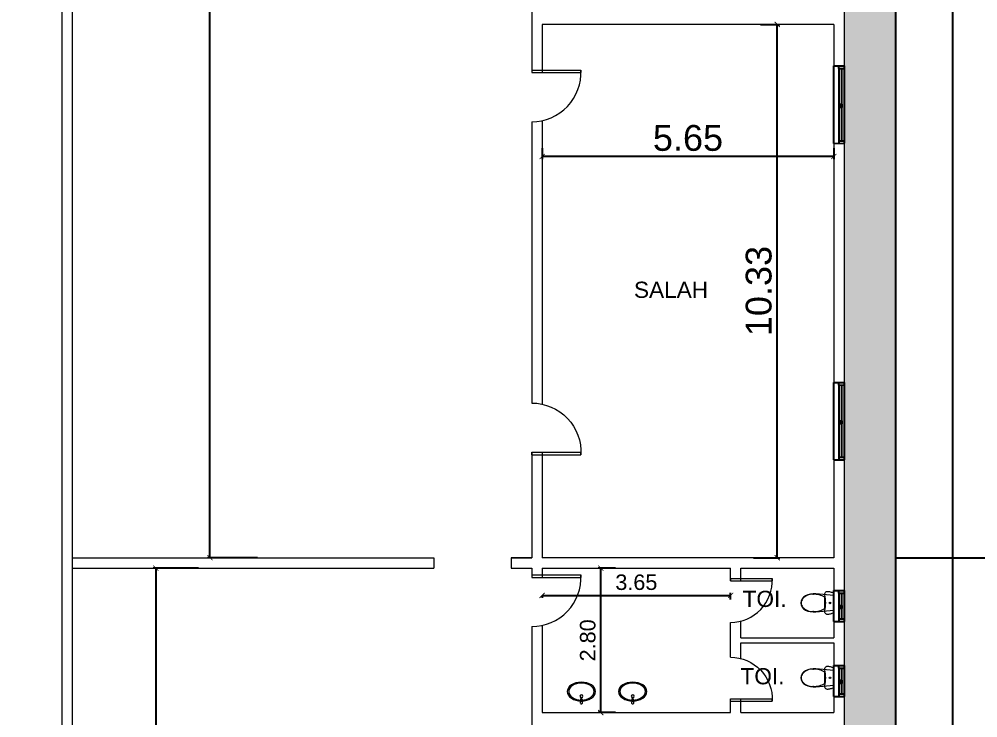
# Model space of a CAD drawing. Header units: millimetres. Extents: x -401 to 2889, y -234 to 146.
# Drawn here: x 1112.21 to 1130.78, y 3.38 to 16.91 of the extents above; entities that cross this region are included whole.
import ezdxf

# ---------------------------------------------------------------- set-up
doc = ezdxf.new("R2010")
doc.units = ezdxf.units.MM
doc.header["$LTSCALE"] = 3
doc.header["$MEASUREMENT"] = 0
doc.linetypes.add('CONTINU', pattern=[0])
doc.layers.get('0').update_dxf_attribs({"color": 3, "lineweight": 9})
doc.layers.add('A-WALL', color=7, linetype='Continuous')
doc.layers.add('WIN', color=1, linetype='Continuous')
for name, color, linetype, lineweight in [('DIM-IN', 1, 'Continuous', 0), ('Drw - Arch - brick (0.20)', 7, 'CONTINU', 20), ('Drw - Arch - Door (0.05)', 141, 'CONTINU', 5), ('Drw - Arch - Furniture Bath (0.05)', 31, 'Continuous', 5), ('FIXTURES', 251, 'Continuous', 5), ('hatch-col', 8, 'Continuous', 0)]:
    doc.layers.add(name, color=color, linetype=linetype, lineweight=lineweight)
doc.styles.add('ARIAL', font='arial.ttf')
doc.dimstyles.new('details', dxfattribs={"dimtxt": 0.3, "dimasz": 0.1, "dimexe": 0.05, "dimexo": 0.05, "dimgap": 0.1, "dimtad": 1, "dimzin": 0, "dimdsep": 46, "dimtxsty": 'ARIAL', "dimblk": 'ARCHTICK', "dimcen": 0.2, "dimclrd": 16, "dimclre": 16, "dimclrt": 4, "dimadec": 0, "dimazin": 0, "dimtfac": 1, "dimtix": 1, "dimtmove": 1, "dimatfit": 3, "dimldrblk": 'OBLIQUE', "dimfxl": 0.15, "dimarcsym": 0})
pattern_1 = [(135, (646.67296, 174.47163), (-0.28284271, 5e-16), [0.6, -0.2]), (225, (646.53154, 174.61306), (-0.28284271, 5e-16), [0.6, -0.2])]

# ---------------------------------------------------------------- blocks, each defined once
blk = doc.blocks.new('door')
at = {"layer": 'Drw - Arch - Door (0.05)'}
for p, q in [((0, 0.5), (0, -0.5)), ((0.05, 0.5), (0, 0.5)), ((0.05, 0.5), (0.05, -0.5)), ((0.05, -0.5), (0, -0.5))]:
    blk.add_line(p, q, dxfattribs=at)
blk.add_arc((0, 0.5), 1, 180, 272.866, dxfattribs=at)
blk = doc.blocks.new('_ArchTick')
at = {"color": 0, "linetype": 'ByBlock', "const_width": 0.15}
blk.add_lwpolyline([(-0.5, -0.5), (0.5, 0.5)], dxfattribs=at)
blk = doc.blocks.new('*D145')
at = {"layer": 'Defpoints', "color": 0, "linetype": 'Continuous', "ltscale": 0.01, "transparency": 16777216}
for p in [(1115.732, 6.28), (1114.855, -10.47), (1115.732, -10.47)]:
    blk.add_point(p, dxfattribs=at)
at = {"layer": 'DIM-IN', "color": 16, "lineweight": -2, "ltscale": 0.01, "transparency": 16777216}
for p, q in [((1115.682, 6.28), (1114.805, 6.28)), ((1115.682, -10.47), (1114.805, -10.47))]:
    blk.add_line(p, q, dxfattribs=at)
at = {"layer": 'DIM-IN', "color": 16, "linetype": 'Continuous', "lineweight": -2, "ltscale": 0.01, "transparency": 16777216}
blk.add_line((1114.855, 6.28), (1114.855, -10.47), dxfattribs=at)
at = {"layer": 'DIM-IN', "color": 16, "linetype": 'Continuous', "lineweight": -2, "ltscale": 0.01, "transparency": 16777216, "xscale": 0.1, "yscale": 0.1, "zscale": 0.1}
for p, rotation in [((1114.855, 6.28), 90), ((1114.855, -10.47), 270)]:
    blk.add_blockref('_ArchTick', p, dxfattribs=dict(at, rotation=rotation))
at = {"layer": 'DIM-IN', "color": 4, "linetype": 'Continuous', "ltscale": 0.01, "transparency": 16777216, "insert": (1114.5, -2.095), "char_height": 0.5, "attachment_point": 5, "rotation": 90, "style": 'ARIAL'}
blk.add_mtext('16.75', dxfattribs=at)
blk = doc.blocks.new('_Oblique')
at = {"color": 0, "linetype": 'ByBlock', "lineweight": -2}
blk.add_line((-0.5, -0.5), (0.5, 0.5), dxfattribs=at)
blk = doc.blocks.new('*D114')
at = {"layer": 'Defpoints', "color": 0, "linetype": 'Continuous', "ltscale": 0.01, "transparency": 16777216}
for p in [(1123.476, 6.28), (1123.807, 6.28), (1123.807, 3.48)]:
    blk.add_point(p, dxfattribs=at)
at = {"layer": 'DIM-IN', "color": 16, "lineweight": -2, "ltscale": 0.01, "transparency": 16777216}
for p, q in [((1123.757, 6.28), (1123.426, 6.28)), ((1123.757, 3.48), (1123.426, 3.48))]:
    blk.add_line(p, q, dxfattribs=at)
at = {"layer": 'DIM-IN', "color": 16, "linetype": 'Continuous', "lineweight": -2, "ltscale": 0.01, "transparency": 16777216}
blk.add_line((1123.476, 3.48), (1123.476, 6.28), dxfattribs=at)
at = {"layer": 'DIM-IN', "color": 16, "linetype": 'Continuous', "lineweight": -2, "ltscale": 0.01, "transparency": 16777216, "xscale": 0.1, "yscale": 0.1, "zscale": 0.1}
for p, rotation in [((1123.476, 6.28), 90), ((1123.476, 3.48), 270)]:
    blk.add_blockref('_ArchTick', p, dxfattribs=dict(at, rotation=rotation))
at = {"layer": 'DIM-IN', "color": 4, "linetype": 'Continuous', "ltscale": 0.01, "transparency": 16777216, "insert": (1123.223, 4.88), "char_height": 0.3, "attachment_point": 5, "rotation": 90, "style": 'ARIAL'}
blk.add_mtext('2.80', dxfattribs=at)
blk = doc.blocks.new('*D115')
at = {"layer": 'Defpoints', "color": 0, "linetype": 'Continuous', "ltscale": 0.01, "transparency": 16777216}
for p in [(1126.521, 16.81), (1126.892, 16.81), (1126.385, 6.481)]:
    blk.add_point(p, dxfattribs=at)
at = {"layer": 'DIM-IN', "color": 16, "lineweight": -2, "ltscale": 0.01, "transparency": 16777216}
for p, q in [((1126.571, 16.81), (1126.942, 16.81)), ((1126.435, 6.481), (1126.942, 6.481))]:
    blk.add_line(p, q, dxfattribs=at)
at = {"layer": 'DIM-IN', "color": 16, "linetype": 'Continuous', "lineweight": -2, "ltscale": 0.01, "transparency": 16777216}
blk.add_line((1126.892, 6.481), (1126.892, 16.81), dxfattribs=at)
at = {"layer": 'DIM-IN', "color": 16, "linetype": 'Continuous', "lineweight": -2, "ltscale": 0.01, "transparency": 16777216, "xscale": 0.1, "yscale": 0.1, "zscale": 0.1}
for p, rotation in [((1126.892, 16.81), 90), ((1126.892, 6.481), 270)]:
    blk.add_blockref('_ArchTick', p, dxfattribs=dict(at, rotation=rotation))
at = {"layer": 'DIM-IN', "color": 4, "linetype": 'Continuous', "ltscale": 0.01, "transparency": 16777216, "insert": (1126.536, 11.645), "char_height": 0.5, "attachment_point": 5, "rotation": 90, "style": 'ARIAL'}
blk.add_mtext('10.33', dxfattribs=at)
blk = doc.blocks.new('*D149')
at = {"layer": 'Defpoints', "color": 0, "linetype": 'Continuous', "ltscale": 0.01, "transparency": 16777216}
for p in [(1122.339, 14.461), (1127.989, 14.461), (1122.339, 14.252)]:
    blk.add_point(p, dxfattribs=at)
at = {"layer": 'DIM-IN', "color": 16, "lineweight": -2, "ltscale": 0.01, "transparency": 16777216}
for p, q in [((1122.339, 14.411), (1122.339, 14.202)), ((1127.989, 14.411), (1127.989, 14.202))]:
    blk.add_line(p, q, dxfattribs=at)
at = {"layer": 'DIM-IN', "color": 16, "linetype": 'Continuous', "lineweight": -2, "ltscale": 0.01, "transparency": 16777216}
blk.add_line((1127.989, 14.252), (1122.339, 14.252), dxfattribs=at)
at = {"layer": 'DIM-IN', "color": 16, "linetype": 'Continuous', "lineweight": -2, "ltscale": 0.01, "transparency": 16777216, "xscale": 0.1, "yscale": 0.1, "zscale": 0.1, "rotation": 180}
blk.add_blockref('_ArchTick', (1122.339, 14.252), dxfattribs=at)
at = {"layer": 'DIM-IN', "color": 16, "linetype": 'Continuous', "lineweight": -2, "ltscale": 0.01, "transparency": 16777216, "xscale": 0.1, "yscale": 0.1, "zscale": 0.1}
blk.add_blockref('_ArchTick', (1127.989, 14.252), dxfattribs=at)
at = {"layer": 'DIM-IN', "color": 4, "linetype": 'Continuous', "ltscale": 0.01, "transparency": 16777216, "insert": (1125.164, 14.607), "char_height": 0.5, "attachment_point": 5, "style": 'ARIAL'}
blk.add_mtext('5.65', dxfattribs=at)
blk = doc.blocks.new('*D157')
at = {"layer": 'Defpoints', "color": 0, "linetype": 'Continuous', "ltscale": 0.01, "transparency": 16777216}
for p in [(1115.905, 43.81), (1116.878, 43.81), (1116.878, 6.48)]:
    blk.add_point(p, dxfattribs=at)
at = {"layer": 'DIM-IN', "color": 16, "lineweight": -2, "ltscale": 0.01, "transparency": 16777216}
for p, q in [((1116.828, 43.81), (1115.855, 43.81)), ((1116.828, 6.48), (1115.855, 6.48))]:
    blk.add_line(p, q, dxfattribs=at)
at = {"layer": 'DIM-IN', "color": 16, "linetype": 'Continuous', "lineweight": -2, "ltscale": 0.01, "transparency": 16777216}
blk.add_line((1115.905, 6.48), (1115.905, 43.81), dxfattribs=at)
at = {"layer": 'DIM-IN', "color": 16, "linetype": 'Continuous', "lineweight": -2, "ltscale": 0.01, "transparency": 16777216, "xscale": 0.1, "yscale": 0.1, "zscale": 0.1}
for p, rotation in [((1115.905, 43.81), 90), ((1115.905, 6.48), 270)]:
    blk.add_blockref('_ArchTick', p, dxfattribs=dict(at, rotation=rotation))
at = {"layer": 'DIM-IN', "color": 4, "linetype": 'Continuous', "ltscale": 0.01, "transparency": 16777216, "insert": (1115.549, 25.145), "char_height": 0.5, "attachment_point": 5, "rotation": 90, "style": 'ARIAL'}
blk.add_mtext('37.33', dxfattribs=at)
blk = doc.blocks.new('*D137')
at = {"layer": 'Defpoints', "color": 0, "linetype": 'Continuous', "ltscale": 0.01, "transparency": 16777216}
for p in [(1122.339, 5.799), (1125.989, 5.751), (1125.989, 5.619)]:
    blk.add_point(p, dxfattribs=at)
at = {"layer": 'DIM-IN', "color": 16, "lineweight": -2, "ltscale": 0.01, "transparency": 16777216}
for p, q in [((1125.989, 5.669), (1125.989, 5.801)), ((1122.339, 5.749), (1122.339, 5.701))]:
    blk.add_line(p, q, dxfattribs=at)
at = {"layer": 'DIM-IN', "color": 16, "linetype": 'Continuous', "lineweight": -2, "ltscale": 0.01, "transparency": 16777216}
blk.add_line((1122.339, 5.751), (1125.989, 5.751), dxfattribs=at)
at = {"layer": 'DIM-IN', "color": 16, "linetype": 'Continuous', "lineweight": -2, "ltscale": 0.01, "transparency": 16777216, "xscale": 0.1, "yscale": 0.1, "zscale": 0.1, "rotation": 180}
blk.add_blockref('_ArchTick', (1122.339, 5.751), dxfattribs=at)
at = {"layer": 'DIM-IN', "color": 16, "linetype": 'Continuous', "lineweight": -2, "ltscale": 0.01, "transparency": 16777216, "xscale": 0.1, "yscale": 0.1, "zscale": 0.1}
blk.add_blockref('_ArchTick', (1125.989, 5.751), dxfattribs=at)
at = {"layer": 'DIM-IN', "color": 4, "linetype": 'Continuous', "ltscale": 0.01, "transparency": 16777216, "insert": (1124.164, 6.004), "char_height": 0.3, "attachment_point": 5, "style": 'ARIAL'}
blk.add_mtext('3.65', dxfattribs=at)
blk = doc.blocks.new('*D138')
at = {"layer": 'Defpoints', "color": 0, "linetype": 'Continuous', "ltscale": 0.01, "transparency": 16777216}
for p in [(1128.189, 52.33), (1128.189, -10.67), (1130.286, -10.67)]:
    blk.add_point(p, dxfattribs=at)
at = {"layer": 'DIM-IN', "color": 16, "lineweight": -2, "ltscale": 0.01, "transparency": 16777216}
for p, q in [((1128.239, 52.33), (1130.336, 52.33)), ((1128.239, -10.67), (1130.336, -10.67))]:
    blk.add_line(p, q, dxfattribs=at)
at = {"layer": 'DIM-IN', "color": 16, "linetype": 'Continuous', "lineweight": -2, "ltscale": 0.01, "transparency": 16777216}
blk.add_line((1130.286, 52.33), (1130.286, -10.67), dxfattribs=at)
at = {"layer": 'DIM-IN', "color": 16, "linetype": 'Continuous', "lineweight": -2, "ltscale": 0.01, "transparency": 16777216, "xscale": 0.1, "yscale": 0.1, "zscale": 0.1}
for p, rotation in [((1130.286, 52.33), 90), ((1130.286, -10.67), 270)]:
    blk.add_blockref('_ArchTick', p, dxfattribs=dict(at, rotation=rotation))
at = {"layer": 'DIM-IN', "color": 4, "linetype": 'Continuous', "ltscale": 0.01, "transparency": 16777216, "insert": (1129.93, 20.83), "char_height": 0.5, "attachment_point": 5, "rotation": 90, "style": 'ARIAL'}
blk.add_mtext('63.00', dxfattribs=at)
blk = doc.blocks.new('WC C 03')
at = {"layer": 'FIXTURES', "linetype": 'Continuous'}
for p, q in [((-187, 0), (-194, -15)), ((187, 0), (-187, 0)), ((-141, 0), (-173, -350)), ((141, 0), (-141, 0)), ((173, -350), (141, 0)), ((194, -15), (187, 0)), ((-217, -112), (-218, -128)), ((-218, -128), (-216, -140)), ((-216, -95), (-217, -112)), ((-213, -79), (-216, -95)), ((-216, -140), (-212, -151)), ((-210, -62), (-213, -79)), ((-212, -151), (-206, -161)), ((-205, -46), (-210, -62)), ((-206, -161), (-198, -169)), ((-200, -31), (-205, -46)), ((-194, -15), (-200, -31)), ((-198, -169), (-188, -175)), ((-188, -175), (-178, -179)), ((-178, -179), (-166, -181)), ((-166, -181), (-154, -180)), ((-154, -180), (-116, -173)), ((-116, -173), (-78, -168)), ((0, -173), (-109, -173)), ((-78, -168), (-39, -165)), ((-39, -165), (0, -164)), ((0, -164), (39, -165)), ((109, -173), (0, -173)), ((39, -165), (78, -168)), ((78, -168), (116, -173)), ((116, -173), (154, -180)), ((154, -180), (166, -181)), ((166, -181), (178, -179)), ((178, -179), (188, -175)), ((188, -175), (198, -169)), ((200, -31), (194, -15)), ((198, -169), (206, -161)), ((205, -46), (200, -31)), ((210, -62), (205, -46)), ((206, -161), (212, -151)), ((213, -79), (210, -62)), ((212, -151), (216, -140)), ((216, -95), (213, -79)), ((217, -112), (216, -95)), ((216, -140), (218, -128)), ((218, -128), (217, -112)), ((-173, -350), (-175, -402)), ((175, -402), (173, -350)), ((-175, -402), (-169, -453)), ((-169, -453), (-157, -503)), ((-157, -503), (-138, -550)), ((-138, -550), (-112, -587)), ((112, -587), (138, -550)), ((138, -550), (157, -503)), ((157, -503), (169, -453)), ((169, -453), (175, -402)), ((-112, -587), (-79, -616)), ((-79, -616), (-41, -634)), ((-41, -634), (0, -640)), ((0, -631), (0, -631)), ((0, -640), (41, -634)), ((41, -634), (79, -616)), ((79, -616), (112, -587)), ((81, -605), (81, -605))]:
    blk.add_line(p, q, dxfattribs=at)
for centre, major_axis, start_param, end_param in [((258, -388), (301, 301), 1.826518, 2.379825), ((0, -75), (10.6, 10.6), 5.497787, 11.780972), ((-258, -388), (301, 301), 5.474157, 6.027464), ((89, -412), (182, 182), 2.300429, 3.201361), ((-89, -412), (182, 182), 4.65262, 5.553553), ((1, -493), (-98, 98), 1.723987, 2.350337), ((-1, -493), (-98, 98), 2.362052, 2.988402)]:
    blk.add_ellipse(centre, major_axis=major_axis, ratio=1, start_param=start_param, end_param=end_param, dxfattribs=at)
for p in [(109, -173), (-167, -398), (167, -398), (-81, -605)]:
    blk.add_point(p, dxfattribs=at)
blk = doc.blocks.new('A$C28A90257')
at = {"layer": 'FIXTURES', "linetype": 'Continuous'}
for p, q in [((0.251, 0.397), (0.254, 0.359)), ((0.261, 0.361), (0.261, 0.374)), ((0.261, 0.374), (0.286, 0.374)), ((0.286, 0.374), (0.286, 0.361)), ((0.293, 0.359), (0.296, 0.397)), ((0.257, 0.35), (0.263, 0.302)), ((0.284, 0.302), (0.29, 0.35))]:
    blk.add_line(p, q, dxfattribs=at)
blk.add_arc((0.274, 0.397), 0.0228, 358.8893, 181.1107, dxfattribs=at)
for centre, major_axis, ratio, start_param, end_param in [((0.274, 0.182), (-0.274, 0), 0.666667, 3.141593, 9.424778), ((0.274, 0.182), (-0.246, 0), 0.666667, 3.141593, 9.424778), ((0.274, 0.273), (0.0194, 0.0194), 1, 5.497787, 11.780972), ((0.274, 0.346), (0.0161, 0.0161), 1, 5.497787, 8.63938), ((0.274, 0.36), (0.0136, 0.0136), 1, 2.446421, 2.928157), ((0.274, 0.36), (0.0136, 0.0136), 1, 2.928157, 4.925825), ((0.274, 0.361), (-0.00877, 0.00877), 1, 0.785398, 3.926991), ((0.274, 0.303), (-0.00722, 0.00722), 1, 0.909996, 3.802393), ((0.274, 0.36), (0.0136, 0.0136), 1, 4.925825, 5.40756)]:
    blk.add_ellipse(centre, major_axis=major_axis, ratio=ratio, start_param=start_param, end_param=end_param, dxfattribs=at)
for p in [(0.251, 0.346), (0.257, 0.35), (0.284, 0.302), (0.293, 0.359)]:
    blk.add_point(p, dxfattribs=at)

msp = doc.modelspace()

# ---------------------------------------------------------------- hatches: boundary and pattern name
at = {"layer": 'hatch-col', "linetype": 'Continuous', "ltscale": 0.01}
h = msp.add_hatch(dxfattribs=at)
h.set_pattern_fill('AR-HBONE', color=250, scale=0.05, angle=-270, style=0)
h.set_pattern_definition(pattern_1)
h.paths.add_polyline_path([(1144.989, 58.13), (1040.389, 58.13), (1040.389, -11.27), (1042.989, -11.27), (1042.989, -7.07), (1049.512, -7.07), (1049.512, -16.47), (1050.03, -14.676), (1050.312, -14.676), (1050.312, -6.642, 0.414586), (1049.699, -6.07), (1045.425, -6.07), (1042.989, -6.07), (1041.801, -6.07, -0.413841), (1041.189, -5.499), (1041.189, 57.13), (1143.989, 57.13), (1143.989, -15.47), (1140.262, -15.47, 0.400935), (1139.884, -15.882), (1139.884, -16.47), (1144.989, -16.47)])
h.paths.add_polyline_path([(1046.323, -7.141, 0.411371), (1045.425, -6.12), (1045.425, -6.22), (1045.425, -6.97), (1045.375, -6.97), (1045.375, -6.22), (1045.375, -6.118, -0.404881), (1046.325, -7.07, -0.367251), (1047.225, -6.125), (1047.225, -6.12), (1047.309, -6.12, 0.411705)], flags=17)
h.paths.add_polyline_path([(1047.225, -6.97), (1047.275, -6.22), (1047.225, -6.22)], flags=16)
h.paths.add_polyline_path([(1041.21, -8.655), (1042.175, -8.655), (1042.175, -8.036), (1041.21, -8.036)], flags=24)
h = msp.add_hatch(dxfattribs=at)
h.set_pattern_fill('AR-HBONE', color=250, scale=0.05, angle=-270, style=0)
h.set_pattern_definition(pattern_1)
h.paths.add_polyline_path([(1068.189, 13.33), (1064.7, 13.33), (1064.7, 13.092), (1061.7, 13.092), (1061.7, 13.33), (1057.3, 13.33), (1057.3, 13.092), (1054.3, 13.092), (1054.3, 13.33), (1046.189, 13.33), (1046.189, 52.33), (1048.189, 52.33, -0.414214), (1049.141, 53.282), (1045.76, 53.33, 0.413841), (1045.189, 52.718), (1045.189, 12.902, 0.414586), (1045.802, 12.33), (1067.189, 12.33), (1067.189, -11.098, 0.414586), (1067.802, -11.67), (1093.939, -11.67), (1093.939, -10.67), (1068.189, -10.67), (1068.189, 4.33), (1067.934, 4.33), (1067.934, 7.33), (1068.189, 7.33)])
h.paths.add_polyline_path([(1128.576, 53.33), (1128.189, 53.33), (1049.141, 53.282, 0.414214), (1048.189, 52.33), (1128.189, 52.33), (1128.189, -10.67), (1093.939, -10.67), (1093.939, -11.67), (1128.617, -11.67, 0.413841), (1129.189, -11.058), (1129.189, 52.758, 0.414586)])

# ---------------------------------------------------------------- linework, layer by layer
at = {"layer": 'A-WALL', "color": 5, "lineweight": -3}
msp.add_line((1129.189, 6.48), (1136.189, 6.48), dxfattribs=at)
msp.add_lwpolyline([(1129.189, -11.098), (1129.189, 52.758)], dxfattribs=at)
at = {"layer": 'Drw - Arch - brick (0.20)'}
for p, q in [((1113.039, -0.67), (1113.039, 40.443)), ((1113.239, -0.87), (1113.239, 40.443)), ((1122.139, 18.659), (1122.139, 15.877)), ((1122.339, 16.81), (1122.339, 15.877)), ((1127.989, 16.81), (1122.339, 16.81)), ((1122.139, 14.925), (1122.139, 9.476)), ((1122.339, 14.946), (1122.339, 9.454)), ((1122.139, 8.523), (1122.139, 6.48)), ((1122.339, 8.523), (1122.339, 6.481)), ((1113.239, 6.48), (1120.239, 6.48)), ((1120.239, 6.48), (1120.239, 6.28)), ((1121.739, 6.48), (1122.139, 6.48)), ((1122.139, 6.48), (1121.739, 6.48)), ((1121.739, 6.48), (1121.739, 6.28)), ((1122.139, 6.28), (1122.139, 6.1)), ((1122.339, 6.28), (1122.339, 6.1)), ((1125.989, 6.035), (1125.989, 6.28)), ((1126.189, 6.035), (1126.189, 6.28)), ((1125.989, 4.553), (1125.989, 5.228)), ((1126.189, 4.93), (1126.189, 5.254)), ((1122.139, 5.148), (1122.139, 3.1)), ((1122.339, 5.169), (1122.339, 3.48)), ((1126.189, 4.93), (1126.189, 4.98)), ((1126.189, 4.93), (1127.989, 4.93)), ((1126.189, 4.528), (1126.189, 4.83)), ((1126.189, 4.83), (1127.989, 4.83)), ((1125.989, 3.48), (1125.989, 3.746)), ((1126.189, 3.48), (1126.189, 3.746)), ((1122.339, 3.48), (1125.989, 3.48)), ((1126.189, 3.48), (1127.989, 3.48))]:
    msp.add_line(p, q, dxfattribs=at)
for points in [[(1128.189, 19.18), (1128.189, -6.82)], [(1127.989, 16.81), (1127.989, 6.481), (1122.339, 6.481)], [(1113.239, 6.28), (1120.239, 6.28)], [(1121.739, 6.28), (1122.139, 6.28)], [(1122.339, 6.28), (1125.989, 6.28)], [(1126.189, 6.28), (1127.989, 6.28), (1127.989, 4.93)], [(1127.989, 4.83), (1127.989, 3.48)]]:
    msp.add_lwpolyline(points, dxfattribs=at)
at = {"layer": 'WIN', "color": 7}
for p, q in [((1127.989, 16.004), (1128.189, 16.005)), ((1127.989, 14.504), (1128.189, 14.506)), ((1127.989, 9.874), (1128.189, 9.876)), ((1127.989, 8.375), (1128.189, 8.376)), ((1127.989, 5.843), (1128.189, 5.844)), ((1127.989, 5.243), (1128.189, 5.245)), ((1127.989, 4.393), (1128.189, 4.394)), ((1127.989, 3.793), (1128.189, 3.795))]:
    msp.add_line(p, q, dxfattribs=at)
at = {"layer": 'WIN', "color": 1}
for p, q in [((1127.989, 14.504), (1127.989, 16.004)), ((1128.189, 16.005), (1128.189, 14.506)), ((1128.089, 15.955), (1128.088, 14.555)), ((1128.139, 15.955), (1128.138, 14.555)), ((1127.989, 8.375), (1127.989, 9.874)), ((1128.189, 9.876), (1128.189, 8.376)), ((1128.089, 9.825), (1128.088, 8.426)), ((1128.139, 9.826), (1128.138, 8.426)), ((1127.989, 5.243), (1127.989, 5.843)), ((1128.089, 5.793), (1128.088, 5.294)), ((1128.139, 5.794), (1128.138, 5.294)), ((1128.189, 5.844), (1128.189, 5.245)), ((1127.989, 3.793), (1127.989, 4.393)), ((1128.089, 4.343), (1128.088, 3.844)), ((1128.139, 4.344), (1128.138, 3.844)), ((1128.189, 4.394), (1128.189, 3.795))]:
    msp.add_line(p, q, dxfattribs=at)
at = {"layer": 'WIN', "color": 2}
for p, q in [((1128.089, 15.955), (1128.089, 16.005)), ((1128.089, 15.955), (1128.189, 15.955)), ((1128.088, 14.555), (1128.188, 14.556)), ((1128.088, 14.555), (1128.089, 14.505)), ((1128.089, 9.825), (1128.089, 9.875)), ((1128.089, 9.825), (1128.189, 9.826)), ((1128.088, 8.426), (1128.089, 8.376)), ((1128.088, 8.426), (1128.188, 8.426)), ((1128.089, 5.793), (1128.089, 5.843)), ((1128.089, 5.793), (1128.189, 5.794)), ((1128.088, 5.294), (1128.188, 5.295)), ((1128.088, 5.294), (1128.089, 5.244)), ((1128.089, 4.343), (1128.089, 4.393)), ((1128.089, 4.343), (1128.189, 4.344)), ((1128.088, 3.844), (1128.188, 3.845)), ((1128.088, 3.844), (1128.089, 3.794))]:
    msp.add_line(p, q, dxfattribs=at)
for points in [[(1128.102, 15.256), (1128.102, 15.206), (1128.152, 15.207), (1128.152, 15.257)], [(1128.102, 9.127), (1128.102, 9.077), (1128.152, 9.077), (1128.152, 9.127)], [(1128.102, 5.551), (1128.102, 5.501), (1128.152, 5.501), (1128.152, 5.551)], [(1128.102, 4.101), (1128.102, 4.051), (1128.152, 4.051), (1128.152, 4.101)]]:
    msp.add_lwpolyline(points, close=True, dxfattribs=at)

# ---------------------------------------------------------------- block references
at = {"layer": 'Drw - Arch - Door (0.05)'}
for p, xscale, yscale, zscale, rotation in [((1122.615, 15.877), 0.9523866102884764, 0.9523866102884764, 0.9523866102884764, 89.99999999999993), ((1122.615, 8.523), -0.9523866102884764, 0.9523866102884764, 0.9523866102884764, 90), ((1122.615, 6.1), 0.9523866102884764, 0.9523866102884764, 0.9523866102884764, 89.99999999999993), ((1126.392, 6.035), 0.8067996500779442, 0.8067996500779442, 0.8067996500779442, 89.99999999999993), ((1126.392, 3.746), -0.8067996500779442, 0.8067996500779442, 0.8067996500779442, 90)]:
    msp.add_blockref('door', p, dxfattribs=dict(at, xscale=xscale, yscale=yscale, zscale=zscale, rotation=rotation))
at = {"layer": 'Drw - Arch - Furniture Bath (0.05)', "xscale": 0.001, "yscale": 0.001, "zscale": 0.001, "rotation": 270}
for p in [(1127.989, 5.605), (1127.989, 4.155)]:
    msp.add_blockref('WC C 03', p, dxfattribs=at)
at = {"layer": 'FIXTURES', "rotation": 179.9999999999999}
for p in [(1123.373, 4.07), (1124.367, 4.07)]:
    msp.add_blockref('A$C28A90257', p, dxfattribs=at)

# ---------------------------------------------------------------- texts
at = {"color": 3, "style": 'ARIAL'}
for s, p in [('SALAH', (1124.118, 11.513)), ('TOI.', (1126.223, 5.527)), ('TOI.', (1126.182, 4.029))]:
    msp.add_text(s, height=0.3133, dxfattribs=at).set_placement(p)

# ---------------------------------------------------------------- dimensions: what is measured, and where the dimension line sits
at = {"layer": 'DIM-IN', "color": 1, "linetype": 'Continuous', "ltscale": 0.01}
for base, p1, p2, override, picture, middle in [((1130.286, -10.67), (1128.189, 52.33), (1128.189, -10.67), {"dimtxt": 0.5, "dimse1": 0, "dimse2": 0, "dimfxl": 0, "dimarcsym": 1}, '*D138', (1129.93, 20.83)), ((1115.905, 43.81), (1116.878, 6.48), (1116.878, 43.81), {"dimtxt": 0.5, "dimse1": 0, "dimse2": 0, "dimfxl": 0, "dimarcsym": 1}, '*D157', (1115.549, 25.145)), ((1126.892, 16.81), (1126.385, 6.481), (1126.521, 16.81), {"dimtxt": 0.5, "dimse1": 0, "dimse2": 0, "dimfxl": 0, "dimarcsym": 1}, '*D115', (1126.536, 11.645)), ((1114.855, -10.47), (1115.732, 6.28), (1115.732, -10.47), {"dimtxt": 0.5, "dimse1": 0, "dimse2": 0, "dimfxl": 0, "dimarcsym": 1}, '*D145', (1114.5, -2.095)), ((1123.476, 6.28), (1123.807, 3.48), (1123.807, 6.28), {"dimfxl": 0, "dimarcsym": 1}, '*D114', (1123.223, 4.88))]:
    dim = msp.add_linear_dim(base=base, p1=p1, p2=p2, angle=90, dimstyle='details', override=override, dxfattribs=at)
    dim.commit()
    dim.dimension.update_dxf_attribs({"geometry": picture, "text_midpoint": middle})
for base, p1, p2, override, picture, middle in [((1122.339, 14.252), (1127.989, 14.461), (1122.339, 14.461), {"dimtxt": 0.5, "dimse1": 0, "dimse2": 0, "dimfxl": 0, "dimarcsym": 1}, '*D149', (1125.164, 14.607)), ((1125.989, 5.751), (1122.339, 5.799), (1125.989, 5.619), {"dimfxl": 0, "dimarcsym": 1}, '*D137', (1124.164, 6.004))]:
    dim = msp.add_linear_dim(base=base, p1=p1, p2=p2, dimstyle='details', override=override, dxfattribs=at)
    dim.commit()
    dim.dimension.update_dxf_attribs({"geometry": picture, "text_midpoint": middle})

doc.saveas('drawing.dxf')
